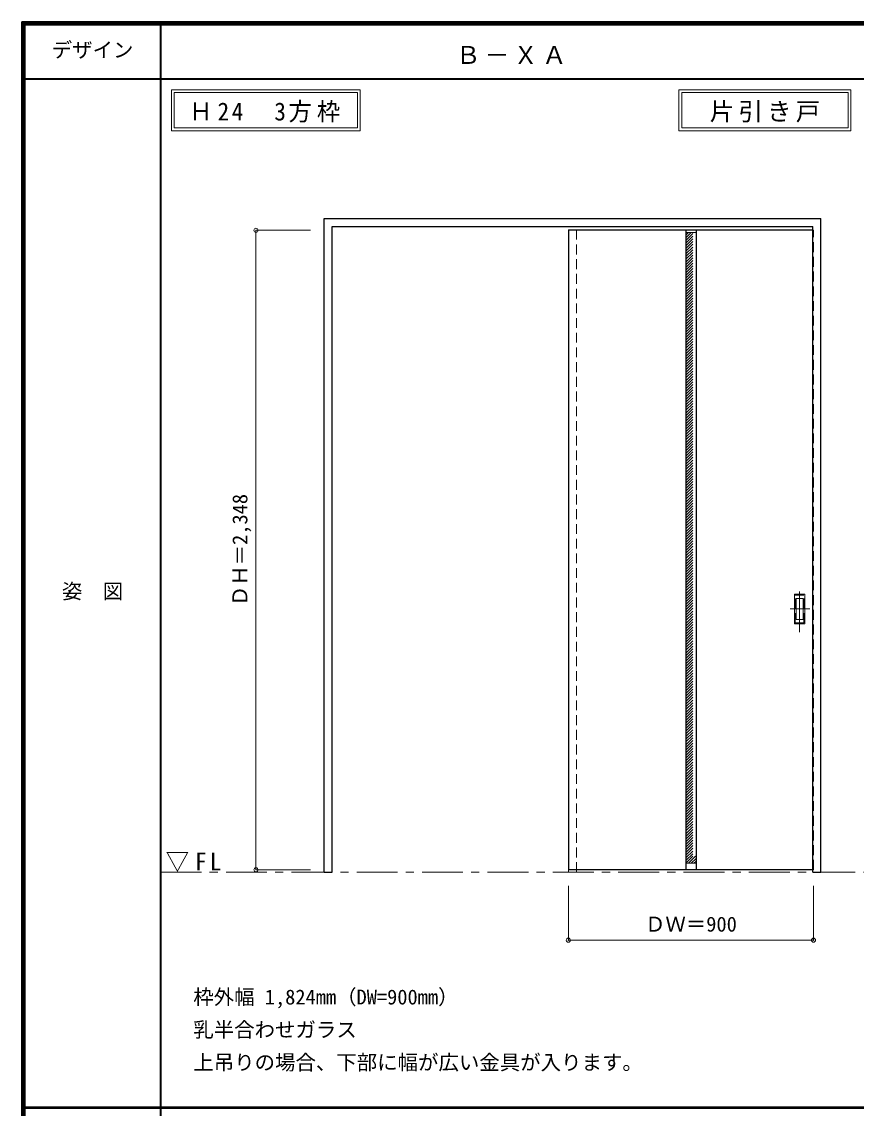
# Model space of a CAD drawing. Units: millimetres, scale not verified. Extents: x -6000 to 5700, y -4307 to 4260.
# Drawn here: x -6000 to -2936, y 186 to 4175 of the extents above; entities that cross this region are included whole.
import ezdxf
from ezdxf.enums import TextEntityAlignment as Align

# ---------------------------------------------------------------- set-up
doc = ezdxf.new("R2010")
doc.units = ezdxf.units.MM
doc.header["$LTSCALE"] = 30
doc.header["$PDMODE"] = 32
doc.header["$PDSIZE"] = 15
doc.linetypes.add('CHAIN1', pattern=[8, 5, -1, 1, -1])
doc.linetypes.add('DASHED1', pattern=[1.8, 1.2, -0.6])
for name, color, linetype, lineweight in [('0-1_通り芯', 7, 'CHAIN1', 18), ('0-2_扉', 4, 'DASHED1', 9), ('0-3_仕上げ', 7, 'Continuous', 18), ('0-4_枠', 3, 'Continuous', 25), ('0-6_引手', 7, 'Continuous', 18), ('0-A_文字', 7, 'Continuous', 18), ('0-B_寸法', 7, 'Continuous', 9), ('0-C_ハッチ', 4, 'DASHED1', 9), ('F-1_枠', 6, 'Continuous', 40), ('F-A_文字', 7, 'Continuous', 18)]:
    doc.layers.add(name, color=color, linetype=linetype, lineweight=lineweight)
doc.styles.add('ＭＳ ゴシック', font='')
doc.styles.get('ＭＳ ゴシック').set_extended_font_data('MS Gothic')

msp = doc.modelspace()

# ---------------------------------------------------------------- linework, layer by layer
at = {"layer": '0-1_通り芯'}
msp.add_line((-5490, 1053), (1678, 1053), dxfattribs=at)
at = {"layer": '0-2_扉'}
for p, q in [((-3993, 3409.5), (-3993, 3405.5)), ((-3096, 3409.5), (-3093, 3409.5))]:
    msp.add_line(p, q, dxfattribs=at)
at = {"layer": '0-2_扉', "color": 3, "linetype": 'Continuous', "lineweight": 25}
for p, q in [((-3096, 3409.5), (-3993, 3409.5)), ((-3993, 3409.5), (-3993, 1061.5)), ((-3096, 1061.5), (-3993, 1061.5))]:
    msp.add_line(p, q, dxfattribs=at)
at = {"layer": '0-2_扉'}
msp.add_lwpolyline([(-3096, 1061.5), (-3093, 1061.5), (-3093, 3409.5)], dxfattribs=at)
at = {"layer": '0-3_仕上げ', "color": 3, "lineweight": 25}
for p, q in [((-3562, 3409.5), (-3562, 1061.5)), ((-3524, 3409.5), (-3524, 1061.5))]:
    msp.add_line(p, q, dxfattribs=at)
at = {"layer": '0-3_仕上げ'}
for p, q in [((-3562, 3401.5), (-3524, 3401.5)), ((-3562, 1085.5), (-3524, 1085.5))]:
    msp.add_line(p, q, dxfattribs=at)
at = {"layer": '0-4_枠'}
for p, q in [((-4890, 3453), (-3066, 3453)), ((-4890, 1053), (-4890, 3453)), ((-3066, 1053), (-3066, 3453)), ((-4860, 3423), (-3096, 3423)), ((-3096, 1053), (-3096, 3423)), ((-3096, 1053), (-3066, 1053))]:
    msp.add_line(p, q, dxfattribs=at)
at = {"layer": '0-4_枠', "color": 4, "linetype": 'DASHED1', "lineweight": 9}
for p, q in [((-3993, 1053), (-3993, 3423)), ((-3963, 1053), (-3963, 3423)), ((-3993, 1053), (-3963, 1053))]:
    msp.add_line(p, q, dxfattribs=at)
at = {"layer": '0-4_枠'}
msp.add_lwpolyline([(-4890, 1053), (-4860, 1053), (-4860, 3423)], dxfattribs=at)
at = {"layer": '0-6_引手', "linetype": 'CHAIN1'}
for p, q in [((-3144, 1933.77), (-3144, 2104.62)), ((-3105.93, 2019), (-3178.44, 2019))]:
    msp.add_line(p, q, dxfattribs=at)
at = {"layer": '0-6_引手'}
for p, q in [((-3125, 2074), (-3163, 2074)), ((-3163, 1964), (-3163, 2074)), ((-3131.5, 2058), (-3156.5, 2058)), ((-3156.5, 1980), (-3156.5, 2058)), ((-3131.5, 1980), (-3131.5, 2058)), ((-3125, 1964), (-3125, 2074)), ((-3125, 1964), (-3163, 1964)), ((-3131.5, 1980), (-3156.5, 1980))]:
    msp.add_line(p, q, dxfattribs=at)
at = {"layer": '0-6_引手', "linetype": 'DASHED1'}
for p, q in [((-3160, 1968), (-3160, 2070)), ((-3128, 1968), (-3160, 1968))]:
    msp.add_line(p, q, dxfattribs=at)
msp.add_lwpolyline([(-3128, 1968), (-3128, 2070), (-3160, 2070)], dxfattribs=at)
at = {"layer": '0-A_文字'}
for p, q in [((-5450, 3925), (-5450, 3775)), ((-5440, 3915), (-5440, 3785)), ((-5440, 3915), (-4767.38, 3915)), ((-4767.38, 3915), (-4767.38, 3785)), ((-3587.03, 3925), (-3587.03, 3775)), ((-3577.03, 3915), (-3577.03, 3785)), ((-3577.03, 3915), (-2966, 3915)), ((-2966, 3915), (-2966, 3785)), ((-5450, 3775), (-4757.38, 3775)), ((-5440, 3785), (-4767.38, 3785)), ((-3587.03, 3775), (-2956, 3775)), ((-3577.03, 3785), (-2966, 3785))]:
    msp.add_line(p, q, dxfattribs=at)
for points in [[(-5450, 3925), (-4757.38, 3925), (-4757.38, 3775)], [(-3587.03, 3925), (-2956, 3925), (-2956, 3775)]]:
    msp.add_lwpolyline(points, dxfattribs=at)
at = {"layer": '0-B_寸法', "color": 4}
for p, q in [((-5140, 3409.5), (-4940, 3409.5)), ((-3993, 803), (-3993, 1003)), ((-3093, 803), (-3093, 1003)), ((-3093, 803), (-3993, 803))]:
    msp.add_line(p, q, dxfattribs=at)
msp.add_lwpolyline([(-5140, 3409.5), (-5140, 1061.5), (-4940, 1061.5)], dxfattribs=at)
at = {"layer": '0-B_寸法'}
for p in [(-5140, 3409.5), (-5140, 1061.5), (-3993, 803), (-3093, 803)]:
    msp.add_point(p, dxfattribs=at)
at = {"layer": '0-C_ハッチ'}
for p, q in [((-3562, 3391.8), (-3552.3, 3401.5)), ((-3562, 3372), (-3532.5, 3401.5)), ((-3562, 3381.9), (-3542.4, 3401.5)), ((-3562, 3362.1), (-3524, 3400.1)), ((-3562, 3352.2), (-3524, 3390.2)), ((-3562, 3342.3), (-3524, 3380.3)), ((-3562, 3332.4), (-3524, 3370.4)), ((-3562, 3322.5), (-3524, 3360.5)), ((-3562, 3312.6), (-3524, 3350.6)), ((-3562, 3302.7), (-3524, 3340.7)), ((-3562, 3292.8), (-3524, 3330.8)), ((-3562, 3282.91), (-3524, 3320.91)), ((-3562, 3273.01), (-3524, 3311.01)), ((-3562, 3263.11), (-3524, 3301.11)), ((-3562, 3253.21), (-3524, 3291.21)), ((-3562, 3243.31), (-3524, 3281.31)), ((-3562, 3233.41), (-3524, 3271.41)), ((-3562, 3223.51), (-3524, 3261.51)), ((-3562, 3213.61), (-3524, 3251.61)), ((-3562, 3203.71), (-3524, 3241.71)), ((-3562, 3193.81), (-3524, 3231.81)), ((-3562, 3183.91), (-3524, 3221.91)), ((-3562, 3174.01), (-3524, 3212.01)), ((-3562, 3164.11), (-3524, 3202.11)), ((-3562, 3154.21), (-3524, 3192.21)), ((-3562, 3144.31), (-3524, 3182.31)), ((-3562, 3134.41), (-3524, 3172.41)), ((-3562, 3124.51), (-3524, 3162.51)), ((-3562, 3114.61), (-3524, 3152.61)), ((-3562, 3104.71), (-3524, 3142.71)), ((-3562, 3094.81), (-3524, 3132.81)), ((-3562, 3084.92), (-3524, 3122.92)), ((-3562, 3075.02), (-3524, 3113.02)), ((-3562, 3065.12), (-3524, 3103.12)), ((-3562, 3055.22), (-3524, 3093.22)), ((-3562, 3045.32), (-3524, 3083.32)), ((-3562, 3035.42), (-3524, 3073.42)), ((-3562, 3025.52), (-3524, 3063.52)), ((-3562, 3015.62), (-3524, 3053.62)), ((-3562, 3005.72), (-3524, 3043.72)), ((-3562, 2995.82), (-3524, 3033.82)), ((-3562, 2985.92), (-3524, 3023.92)), ((-3562, 2976.02), (-3524, 3014.02)), ((-3562, 2966.12), (-3524, 3004.12)), ((-3562, 2956.22), (-3524, 2994.22)), ((-3562, 2946.32), (-3524, 2984.32)), ((-3562, 2936.42), (-3524, 2974.42)), ((-3562, 2926.52), (-3524, 2964.52)), ((-3562, 2916.62), (-3524, 2954.62)), ((-3562, 2906.72), (-3524, 2944.72)), ((-3562, 2896.82), (-3524, 2934.82)), ((-3562, 2886.93), (-3524, 2924.93)), ((-3562, 2877.03), (-3524, 2915.03)), ((-3562, 2867.13), (-3524, 2905.13)), ((-3562, 2857.23), (-3524, 2895.23)), ((-3562, 2847.33), (-3524, 2885.33)), ((-3562, 2837.43), (-3524, 2875.43)), ((-3562, 2827.53), (-3524, 2865.53)), ((-3562, 2817.63), (-3524, 2855.63)), ((-3562, 2807.73), (-3524, 2845.73)), ((-3562, 2797.83), (-3524, 2835.83)), ((-3562, 2787.93), (-3524, 2825.93)), ((-3562, 2778.03), (-3524, 2816.03)), ((-3562, 2768.13), (-3524, 2806.13)), ((-3562, 2758.23), (-3524, 2796.23)), ((-3562, 2748.33), (-3524, 2786.33)), ((-3562, 2738.43), (-3524, 2776.43)), ((-3562, 2728.53), (-3524, 2766.53)), ((-3562, 2718.63), (-3524, 2756.63)), ((-3562, 2708.73), (-3524, 2746.73)), ((-3562, 2698.83), (-3524, 2736.83)), ((-3562, 2688.94), (-3524, 2726.94)), ((-3562, 2679.04), (-3524, 2717.04)), ((-3562, 2669.14), (-3524, 2707.14)), ((-3562, 2659.24), (-3524, 2697.24)), ((-3562, 2649.34), (-3524, 2687.34)), ((-3562, 2639.44), (-3524, 2677.44)), ((-3562, 2629.54), (-3524, 2667.54)), ((-3562, 2619.64), (-3524, 2657.64)), ((-3562, 2609.74), (-3524, 2647.74)), ((-3562, 2599.84), (-3524, 2637.84)), ((-3562, 2589.94), (-3524, 2627.94)), ((-3562, 2580.04), (-3524, 2618.04)), ((-3562, 2570.14), (-3524, 2608.14)), ((-3562, 2560.24), (-3524, 2598.24)), ((-3562, 2550.34), (-3524, 2588.34)), ((-3562, 2540.44), (-3524, 2578.44)), ((-3562, 2530.54), (-3524, 2568.54)), ((-3562, 2520.64), (-3524, 2558.64)), ((-3562, 2510.74), (-3524, 2548.74)), ((-3562, 2500.84), (-3524, 2538.84)), ((-3562, 2490.95), (-3524, 2528.95)), ((-3562, 2481.05), (-3524, 2519.05)), ((-3562, 2471.15), (-3524, 2509.15)), ((-3562, 2461.25), (-3524, 2499.25)), ((-3562, 2451.35), (-3524, 2489.35)), ((-3562, 2441.45), (-3524, 2479.45)), ((-3562, 2431.55), (-3524, 2469.55)), ((-3562, 2421.65), (-3524, 2459.65)), ((-3562, 2411.75), (-3524, 2449.75)), ((-3562, 2401.85), (-3524, 2439.85)), ((-3562, 2391.95), (-3524, 2429.95)), ((-3562, 2382.05), (-3524, 2420.05)), ((-3562, 2372.15), (-3524, 2410.15)), ((-3562, 2362.25), (-3524, 2400.25)), ((-3562, 2352.35), (-3524, 2390.35)), ((-3562, 2342.45), (-3524, 2380.45)), ((-3562, 2332.55), (-3524, 2370.55)), ((-3562, 2322.65), (-3524, 2360.65)), ((-3562, 2312.75), (-3524, 2350.75)), ((-3562, 2302.86), (-3524, 2340.86)), ((-3562, 2292.96), (-3524, 2330.96)), ((-3562, 2283.06), (-3524, 2321.06)), ((-3562, 2273.16), (-3524, 2311.16)), ((-3562, 2263.26), (-3524, 2301.26)), ((-3562, 2253.36), (-3524, 2291.36)), ((-3562, 2243.46), (-3524, 2281.46)), ((-3562, 2233.56), (-3524, 2271.56)), ((-3562, 2223.66), (-3524, 2261.66)), ((-3562, 2213.76), (-3524, 2251.76)), ((-3562, 2203.86), (-3524, 2241.86)), ((-3562, 2193.96), (-3524, 2231.96)), ((-3562, 2184.06), (-3524, 2222.06)), ((-3562, 2174.16), (-3524, 2212.16)), ((-3562, 2164.26), (-3524, 2202.26)), ((-3562, 2154.36), (-3524, 2192.36)), ((-3562, 2144.46), (-3524, 2182.46)), ((-3562, 2134.56), (-3524, 2172.56)), ((-3562, 2124.66), (-3524, 2162.66)), ((-3562, 2114.76), (-3524, 2152.76)), ((-3562, 2104.87), (-3524, 2142.87)), ((-3562, 2094.97), (-3524, 2132.97)), ((-3562, 2085.07), (-3524, 2123.07)), ((-3562, 2075.17), (-3524, 2113.17)), ((-3562, 2065.27), (-3524, 2103.27)), ((-3562, 2055.37), (-3524, 2093.37)), ((-3562, 2045.47), (-3524, 2083.47)), ((-3562, 2035.57), (-3524, 2073.57)), ((-3562, 2025.67), (-3524, 2063.67)), ((-3562, 2015.77), (-3524, 2053.77)), ((-3562, 2005.87), (-3524, 2043.87)), ((-3562, 1995.97), (-3524, 2033.97)), ((-3562, 1986.07), (-3524, 2024.07)), ((-3562, 1976.17), (-3524, 2014.17)), ((-3562, 1966.27), (-3524, 2004.27)), ((-3562, 1956.37), (-3524, 1994.37)), ((-3562, 1946.47), (-3524, 1984.47)), ((-3562, 1936.57), (-3524, 1974.57)), ((-3562, 1926.67), (-3524, 1964.67)), ((-3562, 1916.77), (-3524, 1954.77)), ((-3562, 1906.88), (-3524, 1944.88)), ((-3562, 1896.98), (-3524, 1934.98)), ((-3562, 1887.08), (-3524, 1925.08)), ((-3562, 1877.18), (-3524, 1915.18)), ((-3562, 1867.28), (-3524, 1905.28)), ((-3562, 1857.38), (-3524, 1895.38)), ((-3562, 1847.48), (-3524, 1885.48)), ((-3562, 1837.58), (-3524, 1875.58)), ((-3562, 1827.68), (-3524, 1865.68)), ((-3562, 1817.78), (-3524, 1855.78)), ((-3562, 1807.88), (-3524, 1845.88)), ((-3562, 1797.98), (-3524, 1835.98)), ((-3562, 1788.08), (-3524, 1826.08)), ((-3562, 1778.18), (-3524, 1816.18)), ((-3562, 1768.28), (-3524, 1806.28)), ((-3562, 1758.38), (-3524, 1796.38)), ((-3562, 1748.48), (-3524, 1786.48)), ((-3562, 1738.58), (-3524, 1776.58)), ((-3562, 1728.68), (-3524, 1766.68)), ((-3562, 1718.78), (-3524, 1756.78)), ((-3562, 1708.89), (-3524, 1746.89)), ((-3562, 1698.99), (-3524, 1736.99)), ((-3562, 1689.09), (-3524, 1727.09)), ((-3562, 1679.19), (-3524, 1717.19)), ((-3562, 1669.29), (-3524, 1707.29)), ((-3562, 1659.39), (-3524, 1697.39)), ((-3562, 1649.49), (-3524, 1687.49)), ((-3562, 1639.59), (-3524, 1677.59)), ((-3562, 1629.69), (-3524, 1667.69)), ((-3562, 1619.79), (-3524, 1657.79)), ((-3562, 1609.89), (-3524, 1647.89)), ((-3562, 1599.99), (-3524, 1637.99)), ((-3562, 1590.09), (-3524, 1628.09)), ((-3562, 1580.19), (-3524, 1618.19)), ((-3562, 1570.29), (-3524, 1608.29)), ((-3562, 1560.39), (-3524, 1598.39)), ((-3562, 1550.49), (-3524, 1588.49)), ((-3562, 1540.59), (-3524, 1578.59)), ((-3562, 1530.69), (-3524, 1568.69)), ((-3562, 1520.79), (-3524, 1558.79)), ((-3562, 1510.9), (-3524, 1548.9)), ((-3562, 1501), (-3524, 1539)), ((-3562, 1491.1), (-3524, 1529.1)), ((-3562, 1481.2), (-3524, 1519.2)), ((-3562, 1471.3), (-3524, 1509.3)), ((-3562, 1461.4), (-3524, 1499.4)), ((-3562, 1451.5), (-3524, 1489.5)), ((-3562, 1441.6), (-3524, 1479.6)), ((-3562, 1431.7), (-3524, 1469.7)), ((-3562, 1421.8), (-3524, 1459.8)), ((-3562, 1411.9), (-3524, 1449.9)), ((-3562, 1402), (-3524, 1440)), ((-3562, 1392.1), (-3524, 1430.1)), ((-3562, 1382.2), (-3524, 1420.2)), ((-3562, 1372.3), (-3524, 1410.3)), ((-3562, 1362.4), (-3524, 1400.4)), ((-3562, 1352.5), (-3524, 1390.5)), ((-3562, 1342.6), (-3524, 1380.6)), ((-3562, 1332.7), (-3524, 1370.7)), ((-3562, 1322.81), (-3524, 1360.81)), ((-3562, 1312.91), (-3524, 1350.91)), ((-3562, 1303.01), (-3524, 1341.01)), ((-3562, 1293.11), (-3524, 1331.11)), ((-3562, 1283.21), (-3524, 1321.21)), ((-3562, 1273.31), (-3524, 1311.31)), ((-3562, 1263.41), (-3524, 1301.41)), ((-3562, 1253.51), (-3524, 1291.51)), ((-3562, 1243.61), (-3524, 1281.61)), ((-3562, 1233.71), (-3524, 1271.71)), ((-3562, 1223.81), (-3524, 1261.81)), ((-3562, 1213.91), (-3524, 1251.91)), ((-3562, 1204.01), (-3524, 1242.01)), ((-3562, 1194.11), (-3524, 1232.11)), ((-3562, 1184.21), (-3524, 1222.21)), ((-3562, 1174.31), (-3524, 1212.31)), ((-3562, 1164.41), (-3524, 1202.41)), ((-3562, 1154.51), (-3524, 1192.51)), ((-3562, 1144.61), (-3524, 1182.61)), ((-3562, 1134.71), (-3524, 1172.71)), ((-3562, 1124.82), (-3524, 1162.82)), ((-3562, 1114.92), (-3524, 1152.92)), ((-3562, 1105.02), (-3524, 1143.02)), ((-3562, 1095.12), (-3524, 1133.12)), ((-3561.72, 1085.5), (-3524, 1123.22)), ((-3551.82, 1085.5), (-3524, 1113.32)), ((-3541.92, 1085.5), (-3524, 1103.42)), ((-3532.02, 1085.5), (-3524, 1093.52))]:
    msp.add_line(p, q, dxfattribs=at)
at = {"layer": 'F-1_枠'}
for p, q in [((-6000, 4175), (5700, 4175)), ((-6000, 4175), (-6000, -4205)), ((-6000, 4170), (5700, 4170)), ((-6000, 4165), (5700, 4165)), ((-5995, 4175), (-5995, -4205)), ((-5990, 4175), (-5990, -4205)), ((-5490, 4175), (-5490, -3790)), ((-6000, 3965), (5700, 3965)), ((-6000, 190.5), (5700, 190.5)), ((-6000, 187.5), (5700, 187.5))]:
    msp.add_line(p, q, dxfattribs=at)

# ---------------------------------------------------------------- texts
at = {"layer": '0-A_文字', "style": 'ＭＳ ゴシック'}
for s, p in [('枠外幅 1,824mm（DW=900mm）', (-5370, 550.5)), ('乳半合わせガラス', (-5370, 430.5)), ('上吊りの場合、下部に幅が広い金具が入ります。', (-5370, 310.5))]:
    msp.add_text(s, height=54.99, dxfattribs=at).set_placement(p, align=Align.BOTTOM_LEFT)
at = {"layer": '0-A_文字', "char_height": 65.98, "attachment_point": 7, "style": 'ＭＳ ゴシック'}
for s, insert in [('\\T1.17;Ｂ－ＸＡ', (-4405.5, 4020)), ('\\T1.22;\\W0.95;Ｈ24\u30003方枠', (-5385.34, 3805)), ('\\T1.17;片引き戸', (-3474.02, 3805)), ('\\T1.26;\\W0.95;▽FL', (-5471.25, 1053))]:
    msp.add_mtext(s, dxfattribs=dict(at, insert=insert))
at = {"layer": '0-B_寸法', "style": 'ＭＳ ゴシック'}
msp.add_text('ＤＨ＝2,348', height=54.99, rotation=90, dxfattribs=at).set_placement((-5155, 2029.25), align=Align.BOTTOM_LEFT)
msp.add_text('ＤＷ＝900', height=54.99, dxfattribs=at).set_placement((-3711.75, 818), align=Align.BOTTOM_LEFT)
at = {"layer": 'F-A_文字', "style": 'ＭＳ ゴシック'}
for s, p in [('デザイン', (-5890, 4027.5)), ('姿\u3000図', (-5852.5, 2040.25))]:
    msp.add_text(s, height=54.99, dxfattribs=at).set_placement(p, align=Align.BOTTOM_LEFT)

doc.saveas('drawing.dxf')
